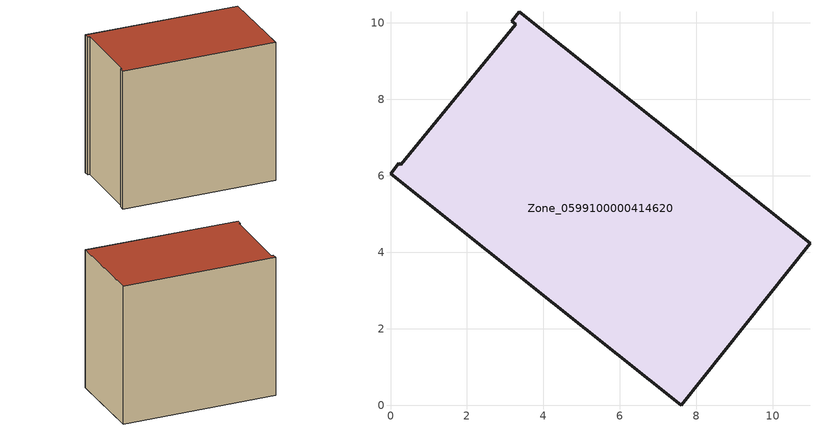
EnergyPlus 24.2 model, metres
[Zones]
Zone_0599100000414620
 floor ground (C_G): 0.27,6.28 3.27,9.96 3.17,10.04 3.37,10.29 10.97,4.23 7.6,0 0,6.06 0.22,6.33 z0.5
 wall outside (C_F): 0.27,6.28 0.22,6.33 0,6.06 7.6,0 10.97,4.23 3.37,10.29 3.17,10.04 3.27,9.96 0.27,6.28 z0.5:9.37
 roof outside (C_R): 3.27,9.96 0.27,6.28 0.22,6.33 0,6.06 7.6,0 10.97,4.23 3.37,10.29 3.17,10.04 z9.37
[BUILDING]
Pand.0599100000414620: North Axis=0; Terrain=City; Loads Convergence Tolerance Value=0.04; Temperature Convergence Tolerance Value=0.4; Solar Distribution=FullExterior; Maximum Number of Warmup Days=25; Minimum Number of Warmup Days=1
[Site:Location]
Rotterdam.The.Hague.AP_ZH_NLD Design_Conditions: Latitude=51.96; Longitude=4.45; Time Zone=1; Elevation=-4.5
[SITE:GROUNDTEMPERATURE:BUILDINGSURFACE]
18, 18, 18, 18, 18, 18, 18, 18, 18, 18, 18, 18
[MATERIAL] Thermal Absorptance=0.9; Solar Absorptance=0.7; Visible Absorptance=0.7
Name | Roughness | Thickness | Conductivity | Density | Specific Heat
G.TI.1992-2005 | MediumSmooth | 0.15 | 0.06 | 540 | 1210
F.TI.1992-2005 | Rough | 0.3 | 0.12 | 1920 | 840
R.TI.1992-2005 | MediumRough | 0.2 | 0.08 | 1500 | 1000
[CONSTRUCTION]
C_G: G.TI.1992-2005
C_F: F.TI.1992-2005
C_R: R.TI.1992-2005
[ZONE]
Zone_0599100000414620: Type=1; Multiplier=1; Ceiling Height=Autocalculate; Volume=Autocalculate; Floor Area=autocalculate; Part of Total Floor Area=Yes
[ZONEINFILTRATION:DESIGNFLOWRATE]
Infil_Zone_0599100000414620: Zone or ZoneList or Space or SpaceList=Zone_0599100000414620; Schedule=AlwaysOn; Design Flow Rate Calculation Method=Flow/Area; Flow Rate per Floor Area=0.0015; Constant Term Coefficient=1; Temperature Term Coefficient=0; Velocity Term Coefficient=0; Velocity Squared Term Coefficient=0
[HVACTEMPLATE:ZONE:IDEALLOADSAIRSYSTEM]
Zone_0599100000414620: Maximum Heating Supply Air Temperature=50; Minimum Cooling Supply Air Temperature=13; Maximum Heating Supply Air Humidity Ratio=0.0156; Minimum Cooling Supply Air Humidity Ratio=0.0077; Heating Limit=NoLimit; Cooling Limit=NoLimit; Dehumidification Control Type=ConstantSensibleHeatRatio; Cooling Sensible Heat Ratio=0.7; Dehumidification Setpoint=60; Humidification Control Type=None; Humidification Setpoint=30; Outdoor Air Method=None; Outdoor Air Flow Rate per Person=0.00944; Outdoor Air Flow Rate per Zone Floor Area=0; Outdoor Air Flow Rate per Zone=0; Demand Controlled Ventilation Type=None; Outdoor Air Economizer Type=NoEconomizer; Heat Recovery Type=None; Sensible Heat Recovery Effectiveness=0.7; Latent Heat Recovery Effectiveness=0.65
[ZONECONTROL:THERMOSTAT]
ThermostatControl_Zone_0599100000414620: Zone or ZoneList=Zone_0599100000414620; Control Type Schedule=DualSetpointControlType; Control 1=Thermostat_Zone_0599100000414620; Temperature Difference Between Cutout And Setpoint=0
[THERMOSTATSETPOINT:DUALSETPOINT]
Thermostat_Zone_0599100000414620: Heating Setpoint Temperature Schedule=HeatingSetpoint_Zone_0599100000414620; Cooling Setpoint Temperature Schedule=CoolingSetpoint_Zone_0599100000414620
[SCHEDULE:COMPACT]
HeatingSetpoint_Zone_0599100000414620: Through: 12/31, For: AllDays, Until: 24:00, 21
CoolingSetpoint_Zone_0599100000414620: Through: 12/31, For: AllDays, Until: 24:00, 24
DualSetpointControlType: Through: 12/31, For: AllDays, Until: 24:00, 4
AlwaysOn: Through: 12/31, For: AllDays, Until: 24:00, 1
